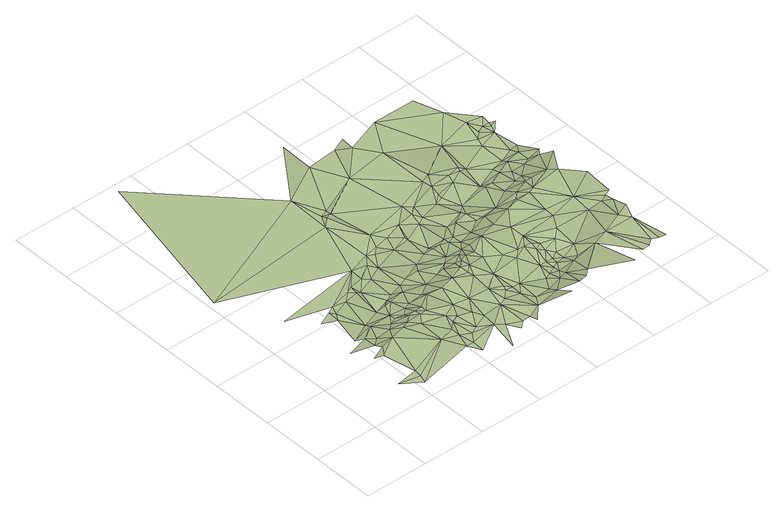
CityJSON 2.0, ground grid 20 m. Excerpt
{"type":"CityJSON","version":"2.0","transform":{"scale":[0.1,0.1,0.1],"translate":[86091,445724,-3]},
"CityObjects":{
"terrain1":{"type":"TINRelief","geometry":[{"type":"CompositeSurface","lod":"1","boundaries":[[[0,1,2]],[[0,2,3]],[[4,5,6]],[[7,8,9]],[[3,10,4]],[[1,11,2]],[[4,10,5]],[[2,11,3]],[[5,10,8]],[[12,9,8]],[[12,8,10]],[[13,9,14]],[[3,11,10]],[[15,16,17]],[[12,14,9]],[[15,13,18]],[[13,14,18]],[[12,10,19]],[[20,16,15]],[[12,19,14]],[[21,11,1]],[[20,15,18]],[[22,16,20]],[[10,23,19]],[[11,23,10]],[[14,19,24]],[[25,20,18]],[[25,22,20]],[[26,22,27]],[[28,18,14]],[[19,23,29]],[[19,29,24]],[[28,14,24]],[[30,23,11]],[[30,29,23]],[[31,25,18]],[[28,31,18]],[[32,22,25]],[[24,29,33]],[[28,24,34]],[[24,33,34]],[[30,11,35]],[[21,36,11]],[[37,29,30]],[[36,35,11]],[[28,34,38]],[[37,33,29]],[[34,33,38]],[[39,25,31]],[[40,41,21]],[[28,42,31]],[[21,41,36]],[[39,32,25]],[[33,43,38]],[[28,38,44]],[[27,22,32]],[[37,43,33]],[[45,30,35]],[[45,37,30]],[[28,46,42]],[[36,47,35]],[[38,43,44]],[[28,44,46]],[[48,39,31]],[[36,41,49]],[[50,31,42]],[[39,51,32]],[[37,52,43]],[[53,54,55]],[[27,56,54]],[[50,48,31]],[[36,49,47]],[[45,35,47]],[[43,57,44]],[[45,52,37]],[[43,52,57]],[[48,51,39]],[[46,50,42]],[[58,41,40]],[[46,44,59]],[[44,57,59]],[[27,32,51]],[[45,47,60]],[[49,61,47]],[[62,51,48]],[[58,49,41]],[[47,61,60]],[[50,63,48]],[[45,64,52]],[[52,65,57]],[[46,66,50]],[[46,59,66]],[[57,65,59]],[[45,60,64]],[[62,27,51]],[[58,61,49]],[[67,48,63]],[[50,66,63]],[[62,48,67]],[[52,64,65]],[[68,60,61]],[[54,56,55]],[[66,59,69]],[[59,65,69]],[[68,64,60]],[[58,70,71]],[[68,61,72]],[[63,66,73]],[[58,72,61]],[[67,63,73]],[[62,74,27]],[[62,67,74]],[[75,65,64]],[[68,76,64]],[[75,69,65]],[[77,66,69]],[[68,72,76]],[[77,73,66]],[[75,64,76]],[[67,73,78]],[[67,78,74]],[[74,79,27]],[[77,69,75]],[[58,80,72]],[[58,71,80]],[[71,81,82]],[[73,83,78]],[[77,83,73]],[[80,76,72]],[[74,78,79]],[[75,76,84]],[[79,56,27]],[[71,82,80]],[[77,75,84]],[[85,83,77]],[[79,78,86]],[[87,78,83]],[[88,76,80]],[[82,89,80]],[[90,77,84]],[[91,84,76]],[[90,85,77]],[[92,79,86]],[[87,83,85]],[[91,76,88]],[[93,86,78]],[[94,95,89]],[[88,80,96]],[[89,95,80]],[[97,90,84]],[[87,93,78]],[[79,98,56]],[[92,98,79]],[[91,99,84]],[[95,96,80]],[[93,92,86]],[[100,85,90]],[[97,84,101]],[[84,99,101]],[[88,96,102]],[[100,87,85]],[[100,90,97]],[[91,88,103]],[[88,102,104]],[[105,56,106]],[[98,106,56]],[[88,104,103]],[[95,107,96]],[[91,108,99]],[[107,102,96]],[[109,97,101]],[[110,92,93]],[[55,56,105]],[[99,108,101]],[[110,98,92]],[[109,100,97]],[[91,103,108]],[[111,93,87]],[[102,112,104]],[[109,101,113]],[[114,105,106]],[[115,87,100]],[[101,108,113]],[[98,114,106]],[[95,116,107]],[[107,112,102]],[[104,112,103]],[[117,55,105]],[[115,111,87]],[[117,105,114]],[[118,100,109]],[[119,110,93]],[[120,116,95]],[[118,109,113]],[[108,121,113]],[[103,112,122]],[[107,122,112]],[[116,122,107]],[[111,123,93]],[[108,103,124]],[[118,115,100]],[[120,95,125]],[[110,126,98]],[[119,93,123]],[[118,113,121]],[[108,124,121]],[[115,127,111]],[[116,128,122]],[[129,111,127]],[[129,123,111]],[[120,128,116]],[[119,126,110]],[[130,127,115]],[[131,115,118]],[[103,132,124]],[[133,103,122]],[[121,124,134]],[[131,118,121]],[[129,127,130]],[[135,114,98]],[[131,121,134]],[[119,123,126]],[[136,130,115]],[[117,137,55]],[[131,136,115]],[[133,132,103]],[[128,138,122]],[[129,130,139]],[[117,114,140]],[[141,131,134]],[[120,142,128]],[[135,98,126]],[[129,143,123]],[[144,134,124]],[[120,145,142]],[[136,139,130]],[[123,143,126]],[[146,136,131]],[[146,131,141]],[[128,142,138]],[[144,124,132]],[[129,139,143]],[[147,122,138]],[[147,133,122]],[[141,134,144]],[[148,139,136]],[[148,136,146]],[[133,149,132]],[[146,141,144]],[[145,150,151]],[[145,151,142]],[[142,152,138]],[[143,153,126]],[[135,140,114]],[[144,132,149]],[[147,138,152]],[[154,55,137]],[[117,140,137]],[[135,126,153]],[[148,155,139]],[[155,143,139]],[[148,146,156]],[[142,157,152]],[[158,151,150]],[[133,159,149]],[[151,157,142]],[[147,159,133]],[[146,144,156]],[[147,152,160]],[[161,153,143]],[[152,157,160]],[[161,143,155]],[[148,162,155]],[[148,156,162]],[[147,160,163]],[[135,153,164]],[[161,164,153]],[[158,165,151]],[[166,159,147]],[[167,144,149]],[[165,157,151]],[[166,147,163]],[[149,159,168]],[[169,160,157]],[[156,144,170]],[[169,163,160]],[[166,171,159]],[[165,169,157]],[[169,172,163]],[[159,171,168]],[[167,149,168]],[[167,170,144]],[[173,166,163]],[[161,155,174]],[[172,173,163]],[[162,156,175]],[[161,176,164]],[[177,171,166]],[[155,162,174]],[[169,178,172]],[[165,178,169]],[[177,168,171]],[[173,177,166]],[[156,170,179]],[[158,180,165]],[[172,181,173]],[[172,178,181]],[[135,164,182]],[[165,183,178]],[[137,140,184]],[[156,179,175]],[[161,174,176]],[[135,182,140]],[[162,175,185]],[[162,185,174]],[[177,186,168]],[[187,180,158]],[[173,186,177]],[[173,181,186]],[[165,180,183]],[[188,181,178]],[[189,170,167]],[[188,178,183]],[[190,164,176]],[[185,175,191]],[[175,179,191]],[[189,179,170]],[[192,167,168]],[[188,186,181]],[[186,193,168]],[[185,194,174]],[[194,176,174]],[[188,183,180]],[[182,164,190]],[[195,185,191]],[[176,196,197]],[[194,196,176]],[[184,140,198]],[[195,191,179]],[[190,176,197]],[[188,193,186]],[[195,194,185]],[[192,168,193]],[[195,179,189]],[[182,199,140]],[[200,189,167]],[[201,188,180]],[[198,140,199]],[[200,167,192]],[[202,201,180]],[[203,197,196]],[[194,203,196]],[[204,182,190]],[[203,190,197]],[[195,189,205]],[[184,198,206]],[[195,207,194]],[[200,208,189]],[[205,189,208]],[[188,209,193]],[[210,201,202]],[[204,199,182]],[[211,204,190]],[[201,209,188]],[[203,211,190]],[[195,205,212]],[[213,203,194]],[[210,214,201]],[[192,193,209]],[[213,194,207]],[[200,215,208]],[[215,205,208]],[[195,212,216]],[[195,216,207]],[[215,212,205]],[[200,192,217]],[[218,204,211]],[[214,219,201]],[[220,198,199]],[[221,211,203]],[[222,199,204]],[[201,223,209]],[[200,217,215]],[[213,221,203]],[[224,212,215]],[[219,223,201]],[[213,207,225]],[[216,225,207]],[[192,209,217]],[[214,226,219]],[[227,216,212]],[[221,218,211]],[[227,212,224]],[[222,204,218]],[[224,215,217]],[[226,228,219]],[[213,229,221]],[[230,225,216]],[[213,225,231]],[[227,230,216]],[[221,229,218]],[[220,199,222]],[[232,209,223]],[[213,233,229]],[[227,224,234]],[[219,235,223]],[[230,231,225]],[[232,217,209]],[[213,231,233]],[[229,222,218]],[[227,236,230]],[[227,234,236]],[[237,232,223]],[[238,224,217]],[[237,223,235]],[[234,224,239]],[[240,231,230]],[[232,241,217]],[[240,230,236]],[[236,234,239]],[[238,239,224]],[[233,242,229]],[[237,241,232]],[[217,241,243]],[[231,244,233]],[[245,222,229]],[[240,244,231]],[[240,236,246]],[[236,239,246]],[[238,217,247]],[[217,243,247]],[[245,229,242]],[[233,244,242]],[[240,246,244]],[[248,220,222]],[[245,249,222]],[[246,250,244]],[[246,239,251]],[[238,252,239]],[[253,242,244]],[[254,222,249]],[[250,253,244]],[[245,242,255]],[[246,251,250]],[[239,252,251]],[[253,255,242]],[[248,256,220]],[[248,222,254]],[[257,249,245]],[[250,258,253]],[[250,251,258]],[[254,249,259]],[[257,245,255]],[[253,260,255]],[[257,259,249]],[[258,260,253]],[[254,259,261]],[[257,255,260]],[[257,261,259]],[[248,254,262]],[[257,263,261]],[[254,261,262]],[[263,264,261]],[[264,262,261]],[[257,265,263]],[[263,265,264]]]}]}
},
"vertices":[
[144,70,25],[210,40,14],[211,60,22],[212,80,27],[189,180,29],[211,210,27],[165,190,27],[143,260,11],[210,240,15],[212,280,11],[255,220,30],[346,130,30],[233,260,13],[194,300,2],[256,310,11],[214,390,5],[208,420,15],[164,400,13],[256,330,1],[279,260,19],[224,410,9],[391,80,13],[230,430,16],[301,230,32],[303,280,13],[276,430,8],[97,470,15],[366,510,16],[323,310,12],[325,240,32],[346,210,34],[313,350,2],[299,450,14],[347,260,29],[324,290,13],[392,140,32],[399,120,21],[370,240,35],[347,280,19],[322,440,7],[413,40,13],[414,80,13],[342,350,9],[369,260,32],[368,300,17],[414,190,36],[362,350,11],[413,160,33],[337,440,2],[436,110,15],[367,370,1],[321,460,14],[390,240,36],[123,1160,14],[9,650,14],[436,830,16],[434,690,15],[392,260,34],[504,100,13],[390,310,16],[436,170,35],[458,120,17],[366,470,12],[389,380,1],[458,210,38],[437,290,33],[412,360,12],[390,460,5],[480,160,31],[436,310,20],[483,0,14],[526,80,13],[505,140,18],[431,390,4],[411,500,15],[481,280,38],[504,200,39],[478,340,13],[433,480,7],[434,530,16],[570,150,13],[548,40,14],[571,60,13],[456,400,7],[526,290,40],[500,400,11],[457,520,15],[523,430,2],[573,200,34],[594,60,15],[524,350,16],[573,260,42],[479,540,15],[515,510,6],[595,30,23],[640,80,16],[594,160,15],[547,350,23],[501,590,15],[572,280,41],[568,370,18],[571,310,41],[615,180,19],[616,230,42],[616,190,27],[455,730,15],[457,710,22],[640,150,13],[594,300,42],[579,340,30],[525,550,15],[567,450,1],[639,180,16],[593,330,39],[478,720,18],[591,390,15],[660,110,14],[480,740,14],[611,360,30],[570,530,6],[706,80,32],[616,340,38],[663,180,15],[572,520,2],[640,300,44],[707,20,65],[583,570,16],[591,440,11],[705,110,18],[591,460,0],[612,440,12],[636,380,22],[683,270,45],[706,240,41],[638,330,43],[640,620,16],[637,430,13],[562,900,18],[730,150,14],[637,450,12],[615,800,13],[656,370,32],[752,120,23],[638,550,2],[697,370,41],[751,40,63],[660,410,15],[752,200,16],[660,440,13],[728,260,46],[774,40,69],[773,120,30],[751,160,14],[639,580,14],[569,1010,14],[682,490,5],[705,420,16],[775,150,16],[795,60,67],[750,260,44],[775,170,15],[658,560,6],[703,480,13],[773,200,16],[662,600,15],[819,140,34],[776,240,33],[773,340,48],[773,290,48],[795,180,15],[749,380,45],[774,260,43],[797,200,15],[797,230,25],[747,510,6],[750,450,14],[725,580,3],[796,250,36],[818,180,19],[771,440,22],[885,130,63],[818,210,19],[749,660,16],[840,150,33],[659,910,17],[749,490,13],[840,240,35],[909,0,73],[863,190,34],[817,400,48],[751,630,17],[772,450,16],[886,300,51],[864,260,44],[771,530,2],[817,450,20],[751,590,3],[749,600,9],[704,890,13],[749,820,15],[887,330,52],[931,140,70],[954,20,72],[818,620,1],[775,670,21],[862,420,45],[704,930,17],[861,540,12],[860,410,49],[975,260,46],[978,20,73],[819,640,12],[883,440,45],[860,560,1],[1000,40,70],[900,410,52],[883,490,17],[975,320,54],[861,650,10],[1022,140,70],[816,930,13],[859,640,5],[884,740,14],[1001,170,70],[922,420,52],[884,540,13],[1020,30,70],[930,460,42],[1044,30,68],[879,640,1],[929,500,20],[927,560,12],[1020,260,51],[929,590,3],[952,460,45],[1044,190,70],[952,500,25],[1043,240,58],[1018,430,56],[997,450,53],[952,540,14],[1044,270,53],[971,600,3],[1065,280,52],[973,580,12],[972,680,4],[997,540,15],[1066,370,59],[976,840,16],[975,700,12],[1019,550,15],[1041,530,30],[1063,500,48],[1020,590,13],[996,770,15],[1018,620,3],[951,930,13],[1033,700,4],[1065,560,18],[995,720,14],[1042,620,6],[1018,730,14],[1045,760,15],[1039,720,10],[1040,730,14],[1064,730,8]
]}
